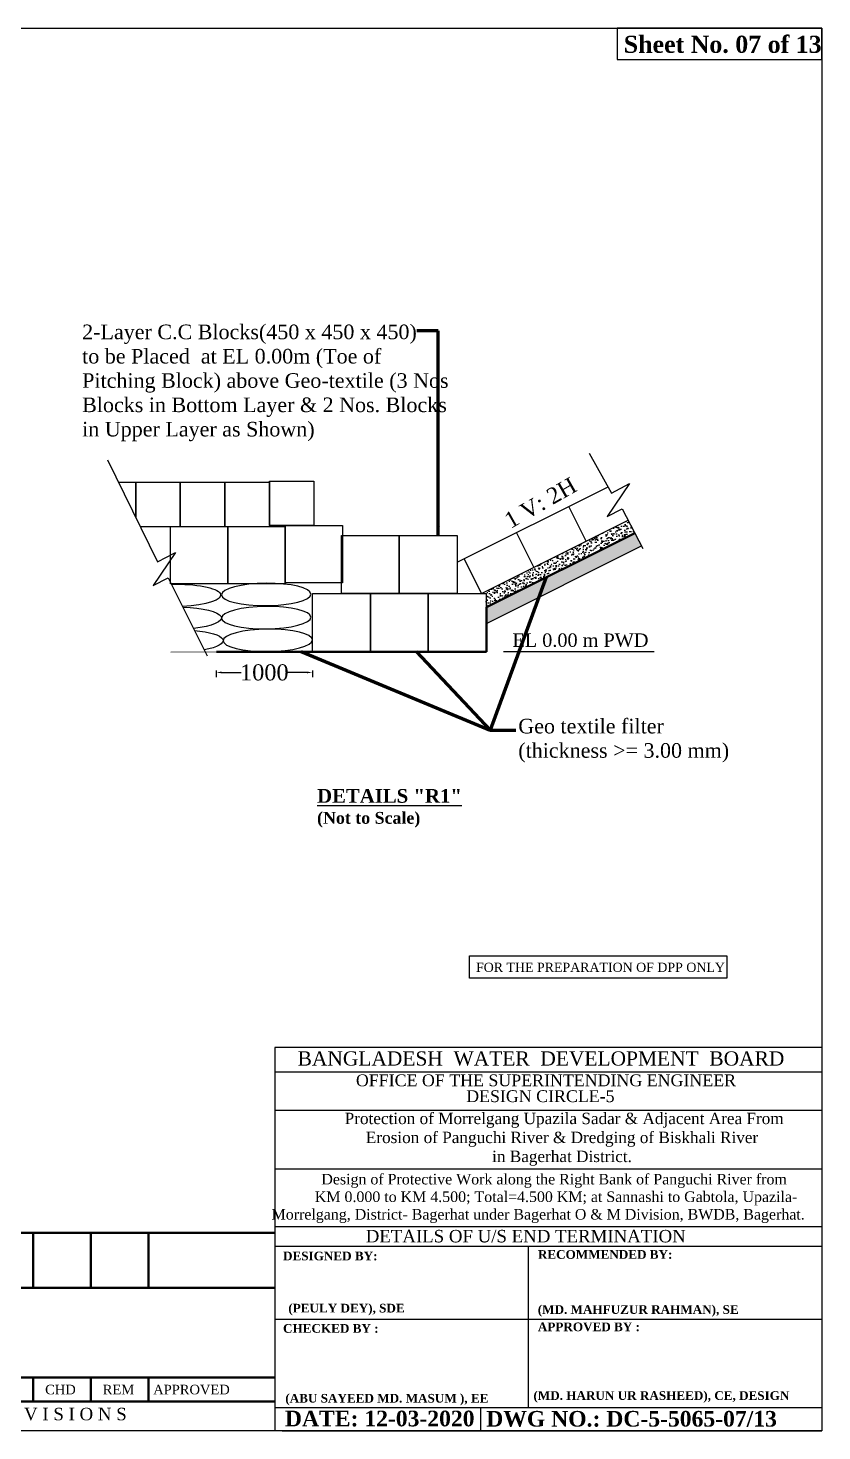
# Model space of a CAD drawing. Header units: metres. Extents: x -1354 to 3686, y -9962 to -7697.
# Drawn here: x 543.8 to 603, y -9021.8 to -8917.1 of the extents above; entities that cross this region are included whole.
import ezdxf
from ezdxf.enums import TextEntityAlignment as Align

# ---------------------------------------------------------------- set-up
doc = ezdxf.new("R2010")
doc.units = ezdxf.units.M
doc.layers.add('LINE', color=7, linetype='Continuous')
doc.styles.add('Kazi_T_H', font='timesbd.ttf')
doc.styles.get("Standard").update_dxf_attribs({"font": 'times.ttf'})
doc.dimstyles.get("Standard").update_dxf_attribs({"dimtxt": 0.5, "dimasz": 0.4075, "dimexe": 0.364, "dimexo": 0.219, "dimgap": 0.09, "dimtad": 0, "dimdec": 0, "dimlfac": 1000, "dimzin": 0, "dimdsep": 46, "dimtxsty": 'Standard', "dimcen": 0.09, "dimadec": 0, "dimazin": 0, "dimtfac": 1, "dimtdec": 0, "dimtofl": 0, "dimtmove": 0, "dimatfit": 3, "dimfxl": 1, "dimtolj": 1, "dimtzin": 0, "dimarcsym": 0})

# ---------------------------------------------------------------- blocks, each defined once
blk = doc.blocks.new('*D453')
at = {"color": 0, "lineweight": -2, "ltscale": 0.5}
for p, q in [((557.83, -8965.03), (557.83, -8965.54)), ((565.01, -8965.03), (565.01, -8965.54)), ((558.24, -8965.18), (559.7, -8965.18)), ((564.6, -8965.18), (563.15, -8965.18))]:
    blk.add_line(p, q, dxfattribs=at)
at = {"color": 0, "linetype": 'Continuous', "lineweight": -3, "ltscale": 0.5}
for points in [[(558.24, -8965.11), (558.24, -8965.24), (557.83, -8965.18)], [(564.6, -8965.11), (564.6, -8965.24), (565.01, -8965.18)]]:
    blk.add_solid(points, dxfattribs=at)
at = {"layer": 'Defpoints', "color": 0, "linetype": 'Continuous', "lineweight": -3, "ltscale": 0.5}
for p in [(557.83, -8964.55), (565.01, -8964.54), (557.83, -8965.18)]:
    blk.add_point(p, dxfattribs=at)
at = {"color": 0, "linetype": 'Continuous', "lineweight": -3, "ltscale": 0.5, "insert": (561.42, -8965.18), "char_height": 1.2, "attachment_point": 5}
blk.add_mtext('\\A1;1000', dxfattribs=at)

msp = doc.modelspace()

# ---------------------------------------------------------------- hatches: boundary and pattern name
at = {"linetype": 'Continuous', "lineweight": 30, "ltscale": 0.5}
h = msp.add_hatch(dxfattribs=at)
h.set_pattern_fill('AR-CONC', scale=0.003533, angle=135, style=0)
h.set_pattern_definition([(355, (633.07024, -8897.23925), (0.4152926, 0.4949264), [0.0673, -0.740298]), (50, (633.07024, -8897.23925), (0.3892333, -0.565311), [0.05384, -0.5922386]), (304.549, (633.10484, -8897.198), (0.8045254, -0.070381), [0.057196, -0.6291564]), (358.8158, (633.1971, -8897.36615), (0.572149, 0.782198), [0.10095, -1.110447]), (308.3644, (633.2448, -8897.301), (1.211137, -0.025034), [0.085794, -0.943735]), (53.816, (633.1971, -8897.3662), (1.211137, -0.025032), [0.08076, -0.888358]), (24, (633.22886, -8897.271), (0.123278, 0.6342102), [0.0673, -0.740298]), (79, (633.22886, -8897.271), (0.6144994, -0.305728), [0.05384, -0.5922386]), (333.5486, (633.23914, -8897.2181), (0.7377774, 0.32848), [0.057196, -0.6291564]), (7.5, (633.07024, -8897.23925), (0.2189397, -0.2035086), [0, -0.58506, 0, -0.6012119, 0, -0.5944819]), (37.5, (633.07024, -8897.23925), (0.4171778, -0.0833378), [0, -0.3427805, 0, -0.5716, 0, -0.2265761]), (77.5, (632.92874, -8897.38075), (0.3244036, 0.35302515), [0, -0.2243328, 0, -0.6999183, 0, -0.9287378]), (87.5, (632.8653, -8897.4442), (0.4335537, 0.3065195), [0, -0.2916326, 0, -0.4648176, 0, -0.6595384])])
h.paths.add_polyline_path([(588.56776, -8953.812834), (589.067019, -8954.771983), (577.981301, -8960.314842), (577.981301, -8959.90354), (577.981301, -8959.281969), (577.629776, -8959.281969)])
h = msp.add_hatch(dxfattribs=at)
h.set_pattern_fill('AR-SAND', scale=0.006006, angle=135, style=0)
h.set_pattern_definition([(7.5, (633.07024, -8897.23925), (0.2010449, -0.21463466), [0, -0.2318704, 0, -0.2593287, 0, -0.24788774]), (37.5, (633.07024, -8897.23925), (0.4953148, -0.1135154), [0, -0.125088, 0, -0.20898844, 0, -0.0800868]), (77.5, (632.93756, -8897.37193), (0.3365221, 0.3353015), [0, -0.07627315, 0, -0.27458335, 0, -0.3584838]), (87.5, (632.93756, -8897.37193), (0.4189323, 0.2295889), [0, -0.0381366, 0, -0.18000464, 0, -0.2059375])])
h.paths.add_polyline_path([(589.067019, -8954.771983), (589.56622, -8955.731019), (577.989902, -8961.519178), (577.989902, -8960.310542)])

# ---------------------------------------------------------------- linework, layer by layer
at = {"linetype": 'ByBlock', "lineweight": 30, "ltscale": 0.5}
for p in [(603.036527, -8995.028059), (562.762736, -9021.774946)]:
    msp.add_line(p, (603.036527, -9021.774946), dxfattribs=at)
at = {"color": 0, "linetype": 'Continuous', "lineweight": -3, "ltscale": 0.5}
for points in [[(550.53163, -8950.97624), (551.819797, -8950.97624), (551.819797, -8953.599933)], [(551.819797, -8953.599933), (551.819797, -8950.97624), (555.144797, -8950.97624), (555.144797, -8954.30124), (552.164122, -8954.30124)]]:
    msp.add_lwpolyline(points, dxfattribs=at)
for points in [[(558.469797, -8954.30124), (555.144797, -8954.30124), (555.144797, -8950.97624), (558.469797, -8950.97624)], [(561.794797, -8954.30124), (558.469797, -8954.30124), (558.469797, -8950.97624), (561.794797, -8950.97624)], [(565.119797, -8954.220787), (561.794797, -8954.220787), (561.794797, -8950.895787), (565.119797, -8950.895787)], [(576.736456, -8986.326094), (595.934277, -8986.326094), (595.934277, -8987.982665), (576.736456, -8987.982665)]]:
    msp.add_lwpolyline(points, close=True, dxfattribs=at)
at = {"layer": 'LINE', "color": 7, "lineweight": 30, "ltscale": 0.5}
for p, q in [((575.819227, -8956.938986), (587.020957, -8951.337975)), ((585.435512, -8955.378999), (584.136206, -8952.780388)), ((577.629776, -8959.281969), (588.56776, -8953.812834)), ((581.532644, -8957.330484), (580.233338, -8954.731873)), ((577.629776, -8959.281969), (576.33047, -8956.683358)), ((577.989902, -8961.519178), (589.56622, -8955.731019)), ((569.333007, -8959.281969), (569.333007, -8963.606116)), ((569.333007, -8963.606116), (569.333007, -8959.281969)), ((577.981301, -8959.90354), (577.981301, -8963.606116)), ((577.981301, -8963.606116), (565.008859, -8963.606116)), ((577.981301, -8963.606116), (565.008859, -8963.606116)), ((574.712315, -8963.606116), (572.295043, -8963.606116)), ((574.712315, -8963.606116), (572.295043, -8963.606116)), ((573.508204, -8963.606116), (577.832351, -8963.606116)), ((579.281879, -8963.606116), (590.507721, -8963.606116)), ((578.275164, -8969.480537), (580.19476, -8969.480537))]:
    msp.add_line(p, q, dxfattribs=at)
at = {"layer": 'LINE', "color": 7, "lineweight": 50, "ltscale": 0.5}
for p, q in [((577.989902, -8960.310542), (589.067019, -8954.771983)), ((577.989902, -8960.310542), (577.989902, -8963.63004)), ((577.989902, -8963.63004), (557.843645, -8963.629972))]:
    msp.add_line(p, q, dxfattribs=at)
at = {"layer": 'LINE', "color": 7, "lineweight": 13, "ltscale": 0.5}
msp.add_line((565.008859, -8963.606116), (554.440101, -8963.655007), dxfattribs=at)
at = {"layer": 'LINE', "color": 0, "linetype": 'ByBlock', "lineweight": 30, "ltscale": 0.5}
for p, q in [((603.036527, -8993.156098), (562.19627, -8993.156098)), ((562.19627, -8993.156098), (562.19627, -9021.774946)), ((603.036527, -8994.996964), (562.19627, -8994.996964)), ((603.036527, -8997.854588), (562.19627, -8997.854588)), ((603.036527, -9002.234519), (562.19627, -9002.234519)), ((603.036527, -9006.538354), (562.19627, -9006.538354)), ((603.036527, -9008.020441), (562.19627, -9008.020441)), ((581.139163, -9020.013889), (581.139163, -9008.020441)), ((562.19627, -9013.424864), (603.036527, -9013.424864)), ((562.19627, -9020.013889), (603.036527, -9020.013889)), ((577.586535, -9021.774946), (577.586535, -9020.013889))]:
    msp.add_line(p, q, dxfattribs=at)
at = {"layer": 'LINE', "lineweight": 50, "ltscale": 0.5}
for p, q in [((562.19627, -9006.990002), (529.937675, -9006.990002)), ((544.166681, -9006.990002), (544.166681, -9011.107299)), ((548.469372, -9006.990002), (548.469372, -9011.107299)), ((552.772063, -9006.990002), (552.772063, -9011.107299)), ((562.19627, -9011.107299), (529.937675, -9011.107299)), ((562.19627, -9017.791147), (529.937675, -9017.791147)), ((544.166681, -9017.791147), (544.166681, -9019.58136)), ((548.469372, -9017.791147), (548.469372, -9019.58136)), ((552.772063, -9017.791147), (552.772063, -9019.58136)), ((562.19627, -9019.58136), (529.937675, -9019.58136))]:
    msp.add_line(p, q, dxfattribs=at)
at = {"layer": 'LINE', "color": 7, "lineweight": 30, "ltscale": 0.5}
for points in [[(454.99901, -9021.774946), (454.99901, -8917.091273), (603.036527, -8917.091273), (603.036527, -9021.774946), (454.99901, -9021.774946)], [(603.036527, -8917.091273), (587.747372, -8917.091273), (587.747372, -8919.444025), (603.036527, -8919.444025)], [(571.49508, -8959.281969), (567.170933, -8959.281969), (567.170933, -8954.957822), (571.49508, -8954.957822)], [(575.819227, -8959.281969), (571.49508, -8959.281969), (571.49508, -8954.957822), (575.819227, -8954.957822)], [(569.333007, -8963.606116), (565.008859, -8963.606116), (565.008859, -8959.281969), (569.333007, -8959.281969)], [(573.657154, -8963.606116), (569.333007, -8963.606116), (569.333007, -8959.281969), (573.657154, -8959.281969)], [(577.981301, -8963.606116), (573.657154, -8963.606116), (573.657154, -8959.281969), (577.981301, -8959.281969)]]:
    msp.add_lwpolyline(points, close=True, dxfattribs=at)
for points in [[(549.711028, -8949.304868), (553.455843, -8956.93217), (554.796995, -8956.228146), (553.129149, -8958.683684), (554.24674, -8958.117011), (557.14368, -8963.925971)], [(585.653694, -8948.806506), (587.340677, -8951.790015), (588.681829, -8951.085991), (587.013984, -8953.541529), (588.131574, -8952.974857), (589.662453, -8955.915897)]]:
    msp.add_lwpolyline(points, dxfattribs=at)
at = {"layer": 'LINE', "color": 0, "linetype": 'ByBlock', "lineweight": 30, "ltscale": 0.5}
for points in [[(558.698636, -8958.571498), (554.423636, -8958.571498), (554.423636, -8954.296498), (558.698636, -8954.296498), (558.698636, -8958.571498)], [(562.973636, -8958.571498), (558.698636, -8958.571498), (558.698636, -8954.296498), (562.973636, -8954.296498), (562.973636, -8958.571498)], [(567.257297, -8958.495787), (562.982297, -8958.495787), (562.982297, -8954.220787), (567.257297, -8954.220787), (567.257297, -8958.495787)], [(554.334597, -8956.95327), (554.304477, -8956.95327)]]:
    msp.add_lwpolyline(points, dxfattribs=at)
at = {"layer": 'LINE', "color": 0, "linetype": 'ByBlock', "lineweight": 30, "ltscale": 0.5, "extrusion": (0, 0, -1)}
for centre, start_param, end_param in [((554.829729, -8959.43191), 4.6127106432, 7.7112112807), ((554.885586, -8961.134814), 4.8505512699, 7.473370654), ((555.005215, -8962.827912), 5.0817002389, 7.2422216851)]:
    msp.add_ellipse(centre, major_axis=(3.336853, 0.030645), ratio=0.25, start_param=start_param, end_param=end_param, dxfattribs=at)
for centre in [(561.559043, -8959.356917), (561.559043, -8961.086267), (561.678672, -8962.779365)]:
    msp.add_ellipse(centre, major_axis=(3.336853, 0.030645), ratio=0.25, dxfattribs=at)

# ---------------------------------------------------------------- texts
at = {"layer": 'LINE', "color": 0, "linetype": 'ByBlock', "lineweight": 30, "ltscale": 0.5}
for s, height, p in [('BANGLADESH  WATER  DEVELOPMENT  BOARD', 1.05840455, (582.068429, -8994.509146)), ('OFFICE OF THE SUPERINTENDING ENGINEER', 0.88277765, (582.440525, -8996.052875)), ('DESIGN CIRCLE-5', 0.88277765, (582.023295, -8997.236))]:
    msp.add_text(s, height=height, dxfattribs=at).set_placement(p, align=Align.CENTER)
at = {"layer": 'LINE', "color": 0, "linetype": 'ByBlock', "lineweight": -3, "ltscale": 0.5}
msp.add_text('DETAILS OF U/S END TERMINATION ', height=0.93029973, dxfattribs=at).set_placement((581.10656, -9007.70424), align=Align.CENTER)
at = {"layer": 'LINE', "color": 0, "linetype": 'ByBlock', "lineweight": 30, "ltscale": 0.5, "style": 'Kazi_T_H'}
for s, height, p in [('DESIGNED BY:', 0.64853069, (562.816244, -9009.044255)), ('RECOMMENDED BY:', 0.64853069, (581.835029, -9008.928384)), ('(PEULY DEY), SDE', 0.64853069, (563.212547, -9012.935935)), ('(MD. MAHFUZUR RAHMAN), SE', 0.64853069, (581.829216, -9013.038823)), ('CHECKED BY :', 0.64853069, (562.816244, -9014.448677)), ('APPROVED BY :', 0.64853069, (581.835029, -9014.332807)), ('(ABU SAYEED MD. MASUM ), EE', 0.64853069, (562.987467, -9019.660319)), ('DATE: 12-03-2020', 1.16735524, (562.955853, -9021.430974)), ('DWG NO.: DC-5-5065-07/13', 1.16735524, (577.979237, -9021.45109))]:
    msp.add_text(s, height=height, dxfattribs=at).set_placement(p)
at = {"layer": 'LINE', "lineweight": 50, "ltscale": 0.5}
for s, p in [('CHD', (545.061788, -9019.044296)), ('REM', (549.364479, -9019.044296)), ('APPROVED', (553.130106, -9019.044296))]:
    msp.add_text(s, height=0.7160852, dxfattribs=at).set_placement(p)
msp.add_text('R E V I S I O N S', height=0.9317991, dxfattribs=at).set_placement((546.066972, -9020.979058), align=Align.CENTER)
at = {"layer": 'LINE', "color": 7, "lineweight": 30, "ltscale": 0.5, "attachment_point": 1}
for s, insert, char_height, width in [('{\\fTimes New Roman|b1|i0|c0|p18;Sheet No. 07 of 13}', (588.24515, -8917.662608), 1.28009323, 15.82477949), ('{\\fTimes New Roman|b1|i0|c0|p18;\\H1.432x;\\LDETAILS "R1"\\P\\H0.8603x;\\l(Not to Scale)}', (565.356841, -8973.873818), 0.71670266, 11.62932947)]:
    msp.add_mtext(s, dxfattribs=dict(at, insert=insert, char_height=char_height, width=width))
at = {"layer": 'LINE', "color": 7, "lineweight": 9, "ltscale": 0.5, "char_height": 1.08842386, "width": 48.18757372, "attachment_point": 1}
for s, insert in [('2-Layer C.C Blocks(450 x 450 x 450)\\Pto be Placed  at EL 0.00m (Toe of \\PPitching Block) above Geo-textile (3 Nos \\PBlocks in Bottom Layer & 2 Nos. Blocks\\Pin Upper Layer as Shown)', (547.824703, -8939.219344)), ('Geo textile filter \\P(thickness >= 3.00 mm) ', (580.374709, -8968.637564))]:
    msp.add_mtext(s, dxfattribs=dict(at, insert=insert))
at = {"layer": 'LINE', "color": 7, "lineweight": 30, "ltscale": 0.5, "insert": (579.190883, -8953.436185), "char_height": 1.2, "width": 8.29923284, "attachment_point": 1, "rotation": 29.70635948}
msp.add_mtext('1 V: 2H', dxfattribs=at)
at = {"layer": 'LINE', "color": 0, "linetype": 'ByBlock', "lineweight": 30, "ltscale": 0.5, "insert": (579.936528, -8962.264536), "char_height": 1, "attachment_point": 1}
msp.add_mtext('EL 0.00 m PWD', dxfattribs=at)
at = {"layer": 'LINE', "color": 0, "linetype": 'ByBlock', "lineweight": 30, "ltscale": 0.5, "insert": (577.218042, -8986.834534), "char_height": 0.68631446, "width": 67.13921254, "attachment_point": 1}
msp.add_mtext('\\pi-812,l812,t405.9,812;FOR THE PREPARATION OF DPP ONLY', dxfattribs=at)
at = {"layer": 'LINE', "color": 0, "linetype": 'ByBlock', "lineweight": -3, "ltscale": 0.5, "attachment_point": 2}
for s, insert, char_height, width in [(' Protection of Morrelgang Upazila Sadar & Adjacent Area From \\PErosion of Panguchi River & Dredging of Biskhali River\\Pin Bagerhat District.', (583.638428, -8998.030782), 0.84909967, 37.10579011), ('        Design of Protective Work along the Right Bank of Panguchi River from\\P         KM 0.000 to KM 4.500; Total=4.500 KM; at Sannashi to Gabtola, Upazila- Morrelgang, District- Bagerhat under Bagerhat O & M Division, BWDB, Bagerhat.', (581.858406, -9002.593183), 0.7865, 43.72689137)]:
    msp.add_mtext(s, dxfattribs=dict(at, insert=insert, char_height=char_height, width=width))
at = {"layer": 'LINE', "color": 0, "linetype": 'ByBlock', "lineweight": 30, "ltscale": 0.5, "insert": (591.057188, -9018.809906), "char_height": 0.64853069, "width": 19.44649408, "attachment_point": 2, "style": 'Kazi_T_H'}
msp.add_mtext('(MD. HARUN UR RASHEED), CE, DESIGN', dxfattribs=at)

# ---------------------------------------------------------------- dimensions: what is measured, and where the dimension line sits
at = {"color": 0, "linetype": 'Continuous', "lineweight": -3, "ltscale": 0.5}
dim = msp.add_linear_dim(base=(557.834716, -8965.175519), p1=(565.008859, -8964.543769), p2=(557.834716, -8964.553101), angle=180, text='1000', dimstyle='Standard', override={"dimtxt": 1.2, "dimfxl": 0.15, "dimfxlon": 1}, dxfattribs=at)
dim.commit()
dim.dimension.update_dxf_attribs({"geometry": '*D453', "text_midpoint": (561.421788, -8965.175519)})

# ---------------------------------------------------------------- leaders
at = {"layer": 'LINE', "color": 7, "lineweight": 30, "ltscale": 0.5}
for points in [[(574.404754, -8954.957822), (574.404754, -8939.677206), (572.799475, -8939.677206)], [(582.458283, -8958.076351), (578.275164, -8969.480537)], [(564.17691, -8963.606631), (578.275164, -8969.480537), (580.19476, -8969.480537)], [(572.758878, -8963.606116), (578.275164, -8969.480537)]]:
    msp.add_leader(points, dimstyle='Standard', override={"dimtxt": 0.9, "dimasz": 0.7, "dimclrd": 7, "dimclre": 7, "dimclrt": 7, "dimlwd": 65535, "dimlwe": 65535}, dxfattribs=at)

doc.saveas('drawing.dxf')
